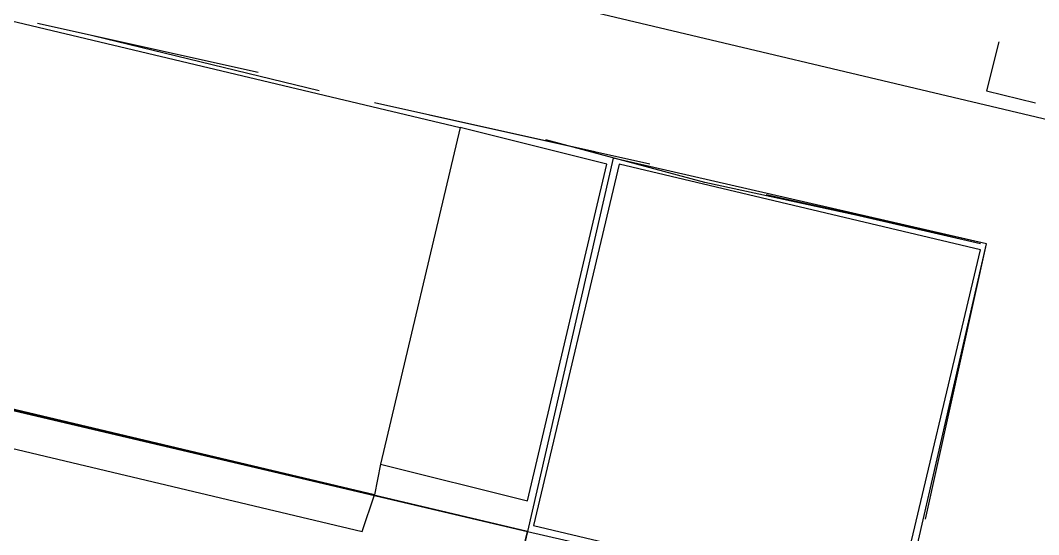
# Model space of a CAD drawing. Header units: feet. Extents: x -84 to 198, y -22 to 181.
# Drawn here: x 37.456 to 39.673, y 107.518 to 108.638 of the extents above; entities that cross this region are included whole.
import ezdxf

# ---------------------------------------------------------------- set-up
doc = ezdxf.new("R2010")
doc.units = ezdxf.units.FT
doc.layers.add('A-LINEA', color=7, linetype='CONTINUOUS')

msp = doc.modelspace()

# ---------------------------------------------------------------- linework, layer by layer
at = {"layer": 'A-LINEA'}
for p, q in [((34.76, 109.5911), (44.4933, 107.2844)), ((34.4267, 109.3511), (38.4133, 108.4044)), ((37.9733, 108.5244), (37.4933, 108.6311)), ((38.1067, 108.4844), (37.6133, 108.6044)), ((39.5867, 108.5911), (39.56, 108.4844)), ((38.2267, 107.6044), (34.2267, 108.5511)), ((39.56, 108.4844), (39.6667, 108.4578)), ((34.2133, 108.4711), (38.2, 107.5244)), ((38.7067, 108.3511), (38.2267, 108.4578)), ((38.8267, 108.3244), (38.3467, 108.4311)), ((38.4133, 108.4044), (38.4133, 108.4044)), ((38.9467, 108.2844), (38.6, 108.3778)), ((39.44, 108.1778), (38.9467, 108.2844)), ((39.5467, 108.1511), (39.2, 108.2311)), ((38.2, 107.5244), (38.2267, 107.6044))]:
    msp.add_line(p, q, dxfattribs=at)
for points in [[(28.68, 83.8711), (32.7333, 82.9111), (38.56, 107.5244), (34.5067, 108.4844)], [(34.5067, 108.4844), (36.9733, 107.8978), (38.56, 107.5244)], [(38.4133, 108.4044), (38.24, 107.6711), (38.2267, 107.6044)], [(38.24, 107.6711), (38.56, 107.5911), (38.7333, 108.3244), (38.4133, 108.4044)], [(38.56, 107.5244), (39.3733, 107.3378), (39.56, 108.1511), (38.7467, 108.3378), (38.56, 107.5244)], [(38.5733, 107.5378), (39.36, 107.3511), (39.5467, 108.1378), (38.76, 108.3244), (38.5733, 107.5378)], [(39.4267, 107.5511), (39.56, 108.1511), (39.08, 108.2578)], [(38.56, 107.5244), (35.6533, 95.2311), (29.1867, 96.7644)]]:
    msp.add_lwpolyline(points, dxfattribs=at)

doc.saveas('drawing.dxf')
